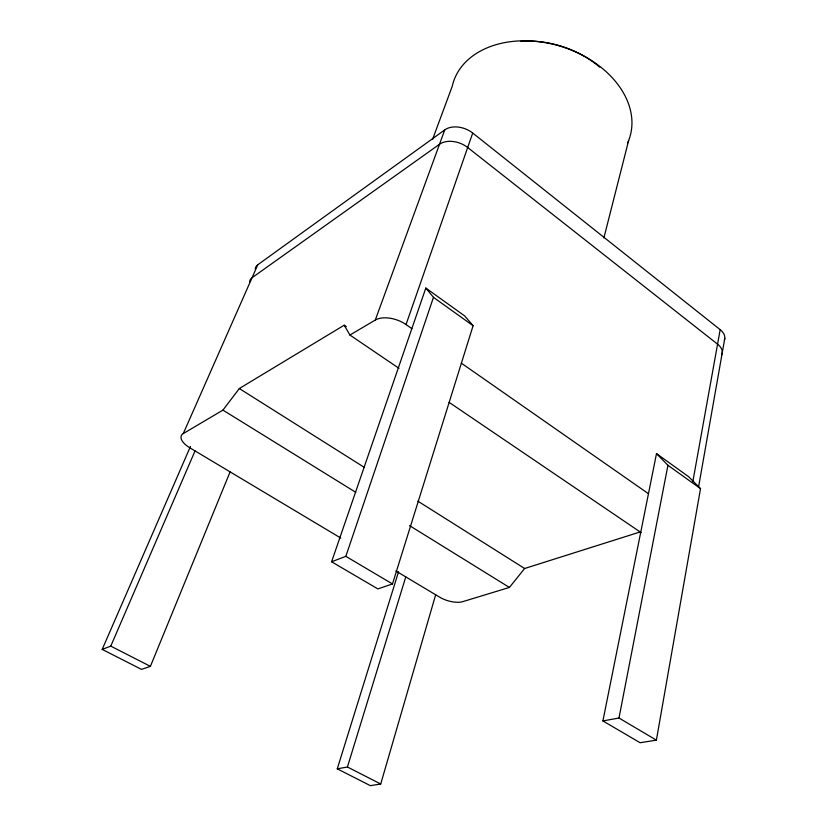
<?xml version="1.0" encoding="UTF-8"?>
<svg xmlns="http://www.w3.org/2000/svg" width="827" height="827" viewBox="0 0 827 827"><rect width="100%" height="100%" fill="white"/><g stroke="black" fill="none" stroke-linecap="round" stroke-linejoin="round"><path stroke-width="1.24" d="M656.38 740.155L700.521 488.633L688.633 476.693L656.504 453.63L602.904 720.927L640.108 742.739L656.38 740.155L618.989 718.022L602.904 720.927M698.484 487.392L724.803 338.346M692.778 481.955L720.172 329.663L472.713 133.044A20.355 13.904 20.4 0 0 444.771 129.88L257.766 264.785A17.222 9.655 23.3 0 0 255.295 269.157M618.989 718.022L667.937 465.301L656.504 453.63M603.875 237.949L628.644 140.507M398.562 571.746L337.261 768.831L370.362 785.65L380.72 784.006L435.664 594.768M337.261 768.831L347.423 767.001L405.768 576.895M392.484 583.945L473.085 325.714L464.733 315.976L425.822 288.044L331.596 561.771L377.877 588.917L392.484 583.945L345.831 556.333L331.596 561.771M345.831 556.333L433.472 297.348L425.822 288.044M411.856 328.629L406.036 324.566L472.713 133.044M340.724 538.015L189.962 447.883A18.825 8.497 21.8 0 1 183.274 433.565L222.949 410.109L239.323 388.525L344.197 325.197L349.924 335.038L375.282 320.049L444.771 129.88M432.542 139.453L452.245 86.297A92.417 66.325 17.3 0 1 562.422 46.87A92.417 66.325 17.3 0 1 627.693 142.782M190.468 446.435L102.197 649.402L141.52 669.384L150.4 666.355L230.102 471.876M102.197 649.402L110.777 646.125L195.038 450.922M183.274 433.565L257.766 264.785M395.844 570.961L439.881 597.29A16.891 7.081 16.3 0 0 462.707 601.663L509.411 587.439L524.628 568.5L640.553 531.833M110.777 646.125L150.4 666.355M347.423 767.001L380.72 784.006M222.949 410.109L355.755 492.313M409.53 525.61L509.411 587.439M239.323 388.525L364.552 467.524M417.914 501.183L524.628 568.5M349.924 335.038L398.996 368.335M449.123 402.356L641.132 532.629M344.197 325.197L346.327 326.655M461.332 363.146L648.471 493.719M433.472 297.348L473.085 325.714M667.937 465.301L700.521 488.633M375.282 320.049A22.639 12.694 19.5 0 1 406.036 324.566M721.775 354.69A18.711 11.051 10 0 0 717.567 344.166L467.679 147.495A20.52 13.832 20.3 0 0 439.53 144.239L252.049 277.738A17.346 9.573 23.2 0 0 249.578 282.079M720.172 329.663A18.566 11.123 9.9 0 1 724.328 340.238M520.741 41.422A82.793 59.782 17.3 0 1 599.689 67.173"/></g></svg>
